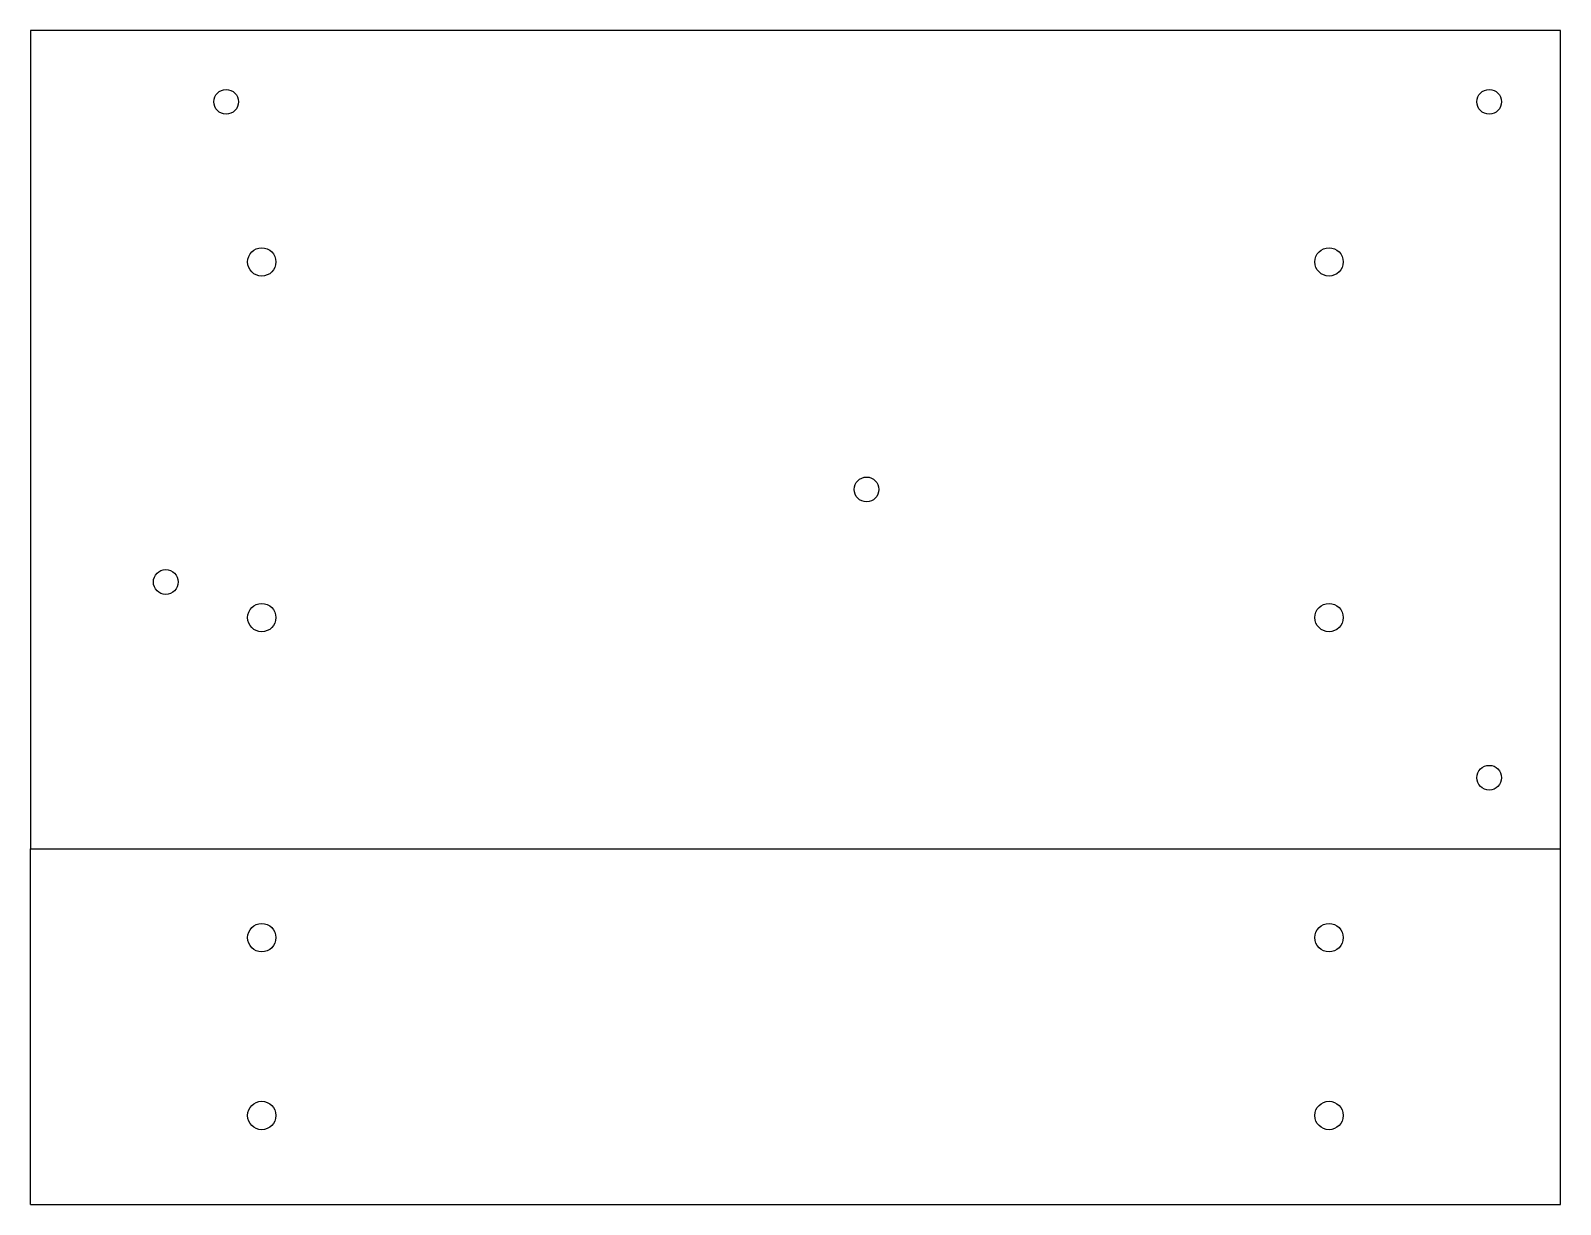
# Model space of a CAD drawing. Header units: inches. Extents: x 0 to 8.46, y -1.97 to 4.53.
import ezdxf

# ---------------------------------------------------------------- set-up
doc = ezdxf.new("R2010")
doc.units = ezdxf.units.IN
doc.header["$MEASUREMENT"] = 0
for name, color, linetype, lineweight in [('M3 L3mm mount hole', 1, 'Continuous', 25), ('M4 L5mm mount hole', 5, 'Continuous', 25), ('Perimeter', 7, 'Continuous', 25)]:
    doc.layers.add(name, color=color, linetype=linetype, lineweight=lineweight)

msp = doc.modelspace()

# ---------------------------------------------------------------- linework, layer by layer
at = {"layer": 'M3 L3mm mount hole'}
for centre in [(1.082, 4.133), (8.07, 4.133), (4.625, 1.988), (0.748, 1.476), (8.07, 0.393)]:
    msp.add_circle(centre, 0.0685, dxfattribs=at)
at = {"layer": 'M4 L5mm mount hole'}
for centre in [(1.279, 3.247), (7.184, 3.247), (1.279, 1.279), (7.184, 1.279), (1.279, -0.492), (7.184, -0.492), (1.279, -1.476), (7.184, -1.476)]:
    msp.add_circle(centre, 0.0785, dxfattribs=at)
at = {"layer": 'Perimeter'}
for p, q in [((8.464, 4.527), (0, 4.527)), ((0, 4.527), (0, 0)), ((8.464, 0), (8.464, 4.527)), ((0, 0), (8.464, 0)), ((0, -1.968), (0, 0)), ((8.464, -1.968), (8.464, 0)), ((0, -1.968), (8.464, -1.968))]:
    msp.add_line(p, q, dxfattribs=at)

doc.saveas('drawing.dxf')
